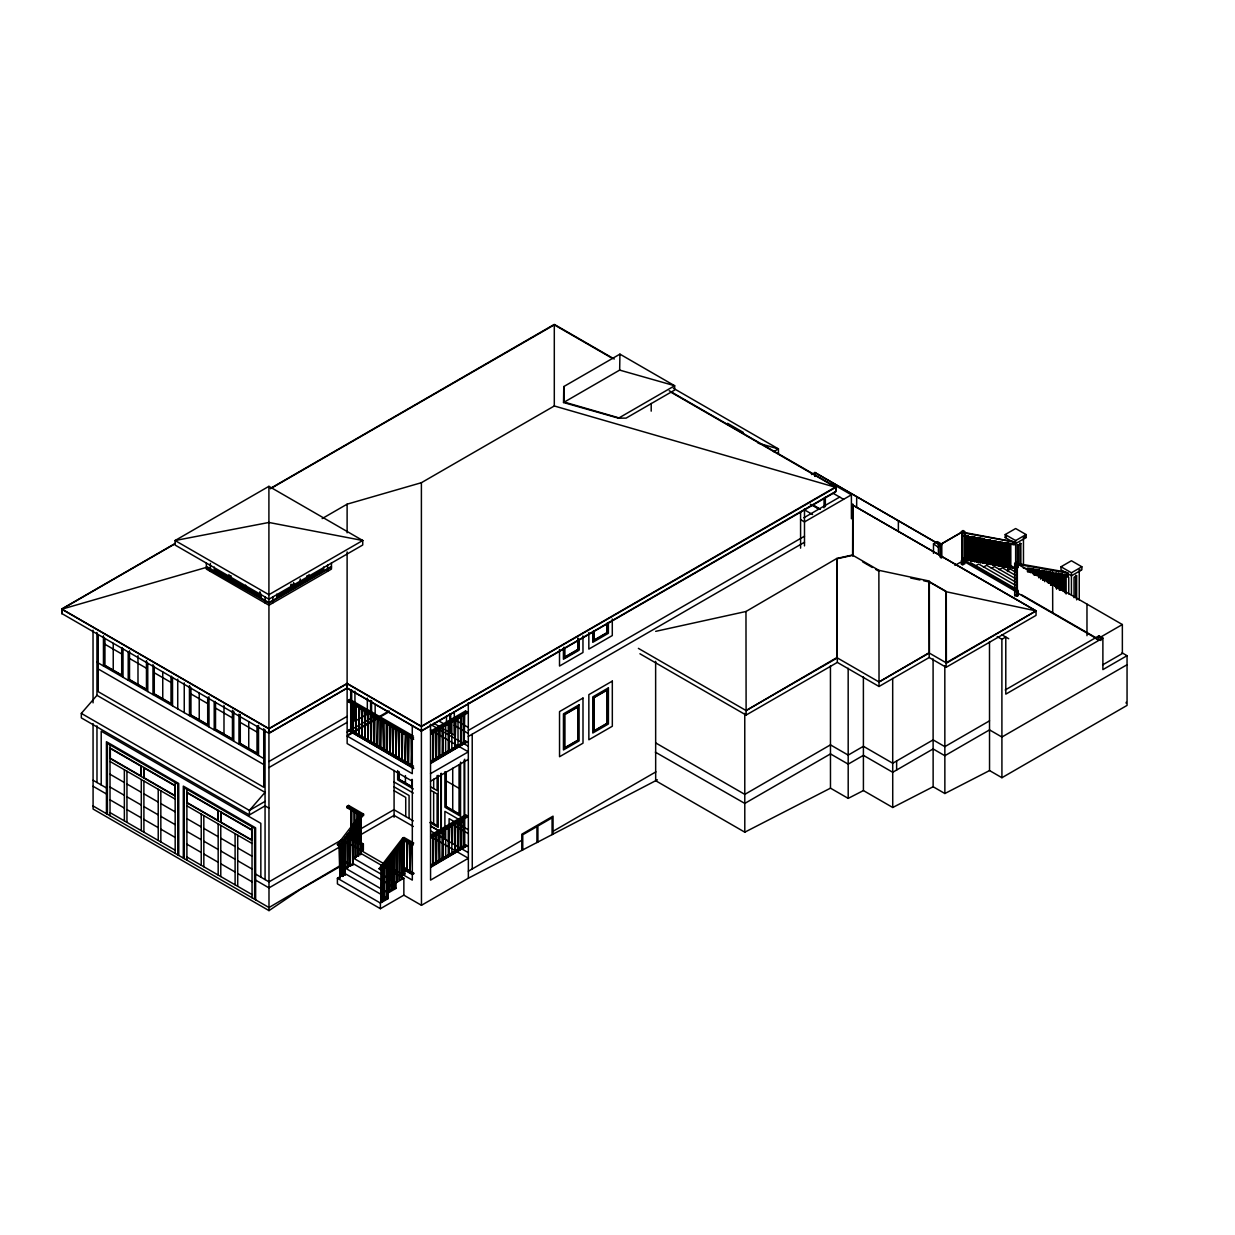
<?xml version="1.0" encoding="UTF-8"?>
<svg xmlns="http://www.w3.org/2000/svg" width="1235" height="1235" viewBox="0 0 1235 1235"><rect width="100%" height="100%" fill="white"/><g stroke="black" fill="none" stroke-linecap="round" stroke-linejoin="round"><path stroke-width="1.5" d="M268.906 486.328L175.092 540.529L175.092 545.052L268.906 599.207L362.735 545.005L362.735 540.498L268.906 486.328L268.921 605.212L331.459 569.088L331.459 562.836M405.435 783.268L405.435 775.595M433.639 823.637L433.655 791.975M437.113 775.503L437.113 790.585L430.629 786.849M438.224 775.333L438.209 827.388L429.919 822.603M440.833 830.059L440.849 773.511M441.312 830.321L441.327 773.342M444.878 839.121L444.893 811.349L458.972 819.5M449.108 841.56L449.108 818.666L454.001 821.491M452.442 843.49L452.442 824.44L468.343 833.64M459.25 764.712L459.235 814.004L446.19 806.455L446.175 771.767M459.574 764.619L459.559 814.575L445.866 806.656L445.85 772.045M460.562 762.134L460.547 816.258L444.893 807.211L444.878 771.736M852.752 503.957L852.613 554.963L836.851 558.436L745.971 611.495L655.677 631.347M852.829 556.198L852.953 505.192L1036.042 610.877L1036.042 615.385L946.133 667.301L929.199 657.514L879.027 686.475L837.33 662.408L746.11 715.065L639.931 653.763M563.53 402.533L563.777 386.57L619.924 354.136L674.65 385.737L674.65 390.075L626.099 418.125L618.519 418.171L563.53 402.533L619.661 370.099L674.65 385.737L618.519 418.171M619.661 370.099L619.924 354.136M1018.427 564.472L1068.182 573.225L1067.796 575.927L1023.336 568.1M1013.858 544.079L1013.966 541.98M1066.5 574.676L1067.796 575.479L1067.426 573.086M964.489 535.851L1014.336 544.82L1014.244 541.841M1018.103 566.911L1017.655 567.946L1018.103 564.827M1066.176 574.846L1065.728 575.88L1067.025 576.637L1067.472 575.278M1068.182 573.225L1066.824 574.321M362.488 816.227L339.393 846.253L338.081 845.496L337.387 844.616L360.805 814.189L360.805 815.687L363.584 815.594L363.569 814.097L348.594 805.436L347.128 806.285L347.128 807.798L360.805 815.687M350.786 828.978L355.418 822.973M339.393 846.253L338.699 845.373L363.569 814.097M339.347 844.771L340.32 844.416L339.841 877.946L339.347 844.771L339.841 877.946M352.376 827.851L353.349 827.496L352.87 864.778L352.376 827.851L353.349 827.496M355.464 823.822L355.479 857.63L355.958 824.1M345.538 837.654L345.059 874.936L345.044 837.361M347.652 834.906L347.652 833.98L347.668 867.788L348.147 834.258M350.261 831.51L350.261 830.599L350.277 866.291L351.357 809.11M403.984 868.066L404.462 839.769L381.09 870.32L379.083 868.699L402.502 838.272L403.969 837.423L413.74 843.057L412.274 843.906L402.502 838.256M389.025 857.569L393.641 851.563M381.09 870.32L380.395 869.455L403.814 839.028L404.185 840.294M387.064 861.629L386.092 861.984L386.601 898.926L387.064 861.629L386.601 898.926M394.891 851.471L394.413 888.768L394.397 851.193M397.5 848.09L397.022 881.62L397.006 847.797M399.615 845.327L399.615 844.416L399.615 880.107L400.094 844.694M402.209 841.946L402.209 841.035L402.224 878.61L402.703 841.313M268.968 808.169L265.062 805.853L249.424 814.946L81.325 717.89L81.325 713.382L96.963 695.32L96.932 632.474M93.057 723.602L93.088 809.048L268.998 910.612L300.275 889.524L347.174 862.431L351.743 865.056M347.174 861.521L268.998 907.54L93.088 805.976M940.159 543.832L941.826 544.743L937.874 547.028L933.49 543.832L937.396 541.578L940.159 543.168L938.399 544.836L938.399 554.206M746.11 715.065L746.11 710.557L836.99 657.483L836.851 558.436M879.027 686.475L879.027 681.967L929.415 652.543L929.322 581.067L878.872 570.323L852.814 555.287L837.052 558.76L837.191 657.823L879.027 681.967L929.183 653.006L946.133 662.778L1036.042 610.877L852.953 505.192M361.994 737.619L362.473 708.751L361.994 737.619L361.5 708.751L362.473 708.195M362.473 708.751L361.5 708.751M361.145 843.335L360.651 843.057M1122.075 652.821L1127.046 655.692L1127.061 705.401L1001.925 777.71L1001.878 639.298L1005.784 637.044L1005.799 694.132L1102.886 638.047L1098.965 635.793L1005.228 689.964M670.883 392.159L835.755 487.346L835.755 491.854L421.397 731.089L347.112 688.204L268.937 733.343L61.75 613.486L61.75 608.979L175.293 543.385M270.45 488.396L554.299 324.388L614.258 359.014M175.293 543.662L61.75 609.21L61.75 613.733M270.465 488.72L554.299 324.851L612.591 358.505M322.165 518.592L347.112 504.173L421.397 482.7L554.299 405.975L835.755 487.346L421.397 726.581L347.112 683.696L268.937 728.835L61.75 609.21L206.044 567.498M278.06 595.486L291.089 587.953L291.089 584.186M306.728 578.922L293.698 586.44L293.698 582.688M309.337 577.409L322.366 569.891M277.736 596.042L291.414 588.138L291.414 584.634M322.69 570.076L309.012 577.98L309.012 574.46M331.459 566.402L268.921 602.541L206.569 566.541M331.459 567.143L268.921 603.282L206.168 567.39M268.998 910.612L268.937 728.588L347.112 683.418L421.382 726.303L835.755 486.883L669.216 390.739M268.937 733.111L347.112 687.941L347.112 683.418M773.65 451.67L778.436 448.907L673.337 388.222M413.617 739.41L348.471 701.804L348.471 700.291L349.937 699.442L413.416 736.091M348.471 701.804L349.937 700.955L349.937 699.442M353.195 705.308L352.716 732.262L353.195 703.394M355.803 734.053L356.282 705.185L355.803 734.053L355.309 705.185L356.282 704.614M356.282 705.185L355.309 705.185M359.385 708.875L358.906 735.828L358.891 706.682M358.906 735.828L359.385 706.976M268.952 761.532L347.128 716.362M365.575 712.441L365.097 739.41L365.081 710.264M268.952 767.553L347.128 722.367M367.69 712.333L368.663 712.333L368.184 741.201L367.69 712.333L368.663 712.333M371.287 742.976L370.778 714.123L371.287 742.976L371.766 714.123M413.632 768.556L348.486 730.379L350.03 729.484L413.509 766.132M373.881 715.899L374.853 715.899L373.881 715.899L374.375 744.767L374.853 717.813M348.486 730.95L350.03 729.484M347.143 732.108L375.147 715.914L375.147 705.062M389.118 710.897L347.143 735.165L347.128 688.466M412.289 781.199L347.143 743.578L347.143 736.06L389.195 711.761M355.325 733.76L356.298 733.76M383.668 750.124L383.159 721.255L383.668 750.124L384.147 721.255M811.534 474.533L814.976 472.542L940.761 545.361L940.761 557.17M364.603 739.132L365.575 739.132M388.871 725.115L389.843 724.559M389.349 725.408L389.859 753.705L390.337 724.837M391.958 726.906L392.946 755.48L393.425 726.628M265.046 801.391L249.424 810.422L249.424 814.946M395.061 728.696L396.528 728.403L396.034 757.271L395.54 728.403L396.034 757.271M395.54 728.974L397.006 728.125M398.149 730.472L399.137 759.062L399.615 730.194M377.956 717.689L377.478 745.986M401.236 732.262L402.703 731.985M401.73 732.54L403.197 731.707M380.071 748.055L380.071 719.48L381.044 719.48L380.565 747.777M404.339 734.053L405.806 733.204M404.833 734.331L405.806 733.775L405.327 762.628L405.806 733.775M407.427 735.844L408.414 735.844L408.414 764.419L408.893 737.465M407.921 736.122L408.893 735.551M386.262 751.636L386.262 723.046L387.234 723.046L386.756 751.343M410.529 737.619L411.996 736.786M412.073 737.295L411.023 737.341L411.517 766.209L412.073 737.295L411.517 766.209M431.03 730.919L465.533 710.99L467 711.839L467 713.336L430.753 734.285M430.861 732.726L467 711.839M433.253 731.707L433.253 760.853L433.732 732M438.95 728.418L439.922 728.418L439.444 757.287L438.95 728.418L439.922 728.418M451.825 750.124L451.825 721.549M458.015 746.558L458.015 717.967M460.609 715.899L462.075 716.177M803.846 517.774L839.676 497.072M436.341 730.487L436.356 759.077L436.835 730.209M442.547 755.496L443.025 726.628L442.547 755.496L442.053 728.542M445.634 725.13L445.634 753.705M455.406 719.48L454.928 748.348L455.885 719.758M466.521 713.058L464.684 714.108L464.206 742.976L463.634 714.062M831.85 483.533L851.394 494.818L804.494 521.926L800.589 519.657M398.643 758.784L399.631 758.784M402.703 733.883L402.224 760.281M408.414 764.419L408.909 764.141M468.312 730.456L804.494 536.206M411.023 765.932L412.089 765.885M468.312 736.461L804.494 542.227M347.128 807.798L348.594 806.949L348.594 805.436M430.969 760.961L465.471 741.031L467.015 741.926L430.876 763.369M430.969 761.532L440.818 755.835M442.053 755.218L443.025 755.218M444.106 753.937L447.394 752.038M448.243 751.636L449.216 751.636L448.243 751.636L448.243 724.96M451.346 749.846L452.319 749.846M452.319 749.182L455.607 747.283M457.537 746.28L458.509 746.28M460.624 744.489L461.597 744.489L460.624 744.489L460.609 717.813M463.634 742.652L464.7 742.698M430.876 762.798L467.015 741.926M354.954 839.769L353.982 839.769L354.46 810.901L355.479 857.63M354.939 811.179L353.966 811.179M357.069 841.544L358.042 841.544L357.069 841.544L357.548 812.676M430.536 773.666L468.327 751.837L430.351 729.916M430.536 781.199L468.327 759.355M342.141 839.599L268.983 881.867L255.63 874.102M347.128 836.728L394.073 809.604M351.373 837.685L351.851 837.978M353.241 838.117L363.352 843.968L363.352 850.174L361.793 851.054L361.361 845.157L362.92 844.261L359.339 842.193M361.361 850.807L362.92 849.912L362.92 844.261M403.86 895.159L380.411 908.698L380.411 903.063L388.222 898.54L388.222 892.905L396.034 888.382L353.04 863.558L353.04 857.924L360.852 853.4L403.86 878.224L403.86 895.159L421.459 905.301L468.358 878.208L657.375 779.825M354.985 857.352L355.973 857.352M357.594 855.855L358.582 855.855L357.594 855.855L357.054 812.97M360.203 854.342L361.176 854.342L360.203 854.342L360.404 816.52M353.04 863.558L345.213 868.082L388.222 892.905M347.668 867.788L348.147 867.51M350.277 866.291L350.755 866.013M352.392 864.5L353.364 864.5M380.411 908.698L337.402 883.874L337.402 878.239L345.229 873.716L388.222 898.54M339.363 877.668L340.335 877.668M341.971 876.171L342.944 876.171L341.971 876.171L341.956 843.212M345.059 874.936L345.553 874.658M407.55 843.459L407.071 870.413L407.071 841.267M407.071 870.413L407.55 841.56M409.186 843.629L410.653 842.779M410.73 843.289L409.665 843.335L410.174 872.203L410.73 843.289L410.174 872.203M413.339 844.802L412.274 845.404L402.996 840.047M431.077 834.783L465.58 814.853L467.031 815.702L467.046 817.199L430.783 838.148M430.892 836.589L467.031 815.702M432.79 835.863L433.778 835.863L433.3 864.716L432.79 835.863L433.778 835.863M439.49 861.15L438.981 832.282L439.49 861.15L439.969 832.282L438.981 831.711M445.681 857.569L445.665 828.994M451.856 853.987L451.856 825.412M454.465 823.344L455.931 823.621M436.866 834.073L436.387 862.941L436.372 833.795M439.969 832.282L438.981 832.282M449.247 826.91L448.768 855.778L449.741 827.203M464.715 817.971L466.552 816.922M964.659 564.055L964.643 531.513L963.022 530.571L961.231 531.606L962.852 532.547L962.868 565.09L961.247 564.148L961.231 563.206L962.868 564.148L964.659 563.114L963.038 562.172L963.038 563.114M940.838 544.187L962.744 531.529M941.008 544.28L962.914 531.621M962.852 532.547L964.643 531.513M965.893 536.361L965.909 559.872L965.893 536.361L967.19 536.361L967.206 559.872M967.885 560.227L969.182 560.227L968.533 536.345L967.885 558.405M969.182 536.716L966.094 535.542M969.861 537.071L971.158 537.071L970.525 560.952L969.861 537.071L971.158 537.071M971.852 537.41L973.149 537.41L972.501 561.292L971.852 537.41L973.149 537.41M973.828 537.765L975.141 537.765L974.492 561.647L973.828 537.765L975.141 537.765M404.401 867.649L402.857 868.545L412.289 873.994L413.833 873.099L404.401 867.649L402.857 869.116M404.848 868.467L404.848 874.04L403.289 874.936L403.289 869.363L404.848 868.467L412.336 872.79M977.117 538.105L975.82 538.105L976.468 561.987L977.117 538.105L976.468 561.987M977.796 538.46L979.108 538.46L978.46 562.342L977.796 538.46L979.108 538.46M979.787 538.815L981.084 538.815L980.436 562.697L979.787 538.815L981.084 538.815M981.763 539.155L982.427 563.037L983.075 539.155L981.763 539.155L982.427 563.037M402.857 874.689L404.848 874.04M983.755 561.199L984.403 539.124L985.067 563.006L983.755 563.006L985.067 563.006M985.051 539.51L983.755 539.51M987.043 539.849L985.731 539.849L986.394 563.731L987.043 539.849L986.394 563.731M397.022 881.62L397.5 881.327M399.615 880.107L400.109 879.829M402.224 878.61L402.718 878.317M987.722 540.204L989.019 540.204L988.386 564.086L987.722 540.204L989.019 540.204M396.034 888.382L396.034 882.747L403.86 878.224M989.698 540.56L991.01 540.56L990.362 564.441L989.698 540.56L991.01 540.56M413.833 873.654L412.289 874.55L403.289 869.363M431 864.824L465.502 844.894L467.046 845.79L430.907 867.232M991.69 540.899L992.986 540.899L992.353 564.781L991.69 540.899L992.986 540.899M431 865.395L440.864 859.699M442.084 859.081L443.072 859.081L442.084 859.081L442.084 832.405M444.137 857.8L447.425 855.901M448.768 855.778L449.262 855.5M451.377 853.709L452.35 853.709M452.35 853.045L455.638 851.147M457.567 850.143L458.54 850.143L457.567 850.143L457.552 821.553M458.926 849.248L464.731 846.562L463.665 846.515L463.665 817.925M454.959 852.212L455.437 823.344L454.959 852.212L454.465 825.242M461.628 848.352L461.628 819.762L461.149 848.059M993.666 541.254L994.978 541.254L994.329 565.136L993.666 541.254L994.978 541.254M1005.213 534.554L1015.649 528.534L1026.069 534.554L1026.069 537.565L1015.649 543.585L1005.213 537.565L1005.213 534.554L1015.649 540.575L1015.649 571.651M430.907 866.661L467.046 845.79M388.716 891.5L389.689 891.485L388.716 891.5L388.701 860.424M391.31 889.987L392.298 889.987L391.31 889.987L391.31 857.044M394.413 888.768L394.907 888.474M954.933 565.383L962.929 560.952M965.338 559.548L964.026 559.548L965.338 559.548L965.322 536.036L964.026 536.036M997.648 563.654L998.297 541.578L998.945 565.46L997.648 565.46L998.945 565.46M1005.213 537.565L1006.525 536.824M998.945 541.949L997.648 541.949M999.624 542.304L1000.921 542.304L1000.288 566.186L999.624 542.304L1000.921 542.304M969.876 560.567L971.173 560.567M1001.616 542.644L1002.913 542.644L1002.264 566.525L1001.616 542.644L1002.913 542.644M380.889 901.658L381.877 901.658L380.889 901.658L381.368 869.039M383.498 900.145L384.471 900.145L383.498 900.145L383.483 865.364L384.471 865.009L384.471 900.145M386.107 898.632L387.08 898.632M971.852 560.922L973.165 560.922M1003.607 564.688L1004.24 542.628L1004.904 566.51L1003.607 566.51L1004.904 566.51M1004.904 542.999L1003.592 542.999M973.844 561.261L975.141 561.261M1006.88 543.354L1005.583 543.354L1006.232 567.236L1006.88 543.354L1006.232 567.236M975.82 561.616L977.132 561.616M1007.559 543.693L1008.871 543.693L1008.223 567.575L1007.559 543.693L1008.871 543.693M977.811 561.971L979.108 561.971M1009.551 565.738L1010.199 543.662L1010.863 567.544L1009.551 567.544M1015.649 540.575L1026.069 534.554M1010.199 567.93L1010.847 544.048M979.787 562.311L981.099 562.311M975.526 565.862L978.691 564.024L1015.139 585.066M1013.194 544.465L1011.897 543.678M655.337 752.146L744.798 803.414L830.476 753.906L848.198 764.141L863.404 755.341L892.72 772.276L933.12 748.935L944.852 755.712L989.528 729.885L1001.909 737.033L1127.046 664.739M985.746 563.361L987.043 563.361M1017.378 595.517L1017.269 544.527L1018.258 545.098L1020.851 543.585L1019.878 543.014L1019.878 564.858M987.722 563.716L989.034 563.716M983.446 567.112L986.611 565.29L1016.436 582.503M989.714 564.055L991.01 564.055M991.69 564.41L993.002 564.41M993.681 564.765L994.978 564.765M995.672 565.105L995.657 541.609L996.954 541.609L996.969 565.105L995.672 565.105L996.305 541.223M991.35 568.378L994.515 566.541L1016.065 578.983M638.387 648.36L746.11 710.557L837.33 657.9L837.33 662.408M468.358 871.2L521.788 840.325M999.64 565.8L1000.937 565.8M999.269 569.628L1002.434 567.807L1015.695 575.448M1005.583 566.85L1006.895 566.85M1014.691 595.949L1014.691 563.407L1016.482 562.373L1018.273 563.407L1016.482 564.441L1016.482 596.042L1018.273 595.008L1018.273 592.121M553.064 831.279L655.909 771.86M1007.189 570.894L1010.354 569.057L1015.263 571.898M1032.105 572.747L1032.769 568.748L1032.769 573.117M1038.064 575.603L1038.712 569.798L1039.376 577.409M1039.361 570.169L1038.064 570.169M1040.704 579.184L1041.352 570.524L1041.352 577.748M1045.999 580.604L1046.647 571.188L1046.662 580.99M1061.004 566.772L1071.424 560.752L1081.86 566.772L1081.86 569.767L1071.424 575.803L1061.004 569.783L1061.004 566.772L1071.424 572.793L1071.44 595.085M1051.958 585.266L1052.606 572.237L1053.254 585.266M1053.254 572.608L1051.958 572.623M1054.597 585.992L1055.246 572.963L1055.246 585.622M1016.328 595.949L1018.273 595.008M1060.541 589.913L1060.541 573.642L1059.892 590.284M1061.884 588.833L1062.532 573.982L1062.532 591.009M1067.148 574.229L1067.796 575.927L1065.836 574.8M1071.424 572.793L1081.86 566.772M1075.67 597.478L1075.67 575.232L1076.642 575.788L1074.033 577.301L1074.049 597.694M1098.98 640.301L1095.074 638.047L1100.925 636.92L1122.353 624.539L1017.378 563.932M989.528 720.839L944.852 746.65L933.12 739.888L892.72 763.245L863.404 746.295L848.183 755.11L830.46 744.859L744.798 794.383L655.662 742.899M1102.577 664.924L1122.368 653.5L1122.353 624.539M1127.046 655.692L1102.886 669.632L1102.886 638.047M361.361 845.157L347.128 836.944L348.687 835.478L347.128 836.373L361.793 844.848L363.352 843.968M655.631 661.358L655.677 780.721L744.798 832.174L830.476 788.162L848.198 798.381L863.419 790.57L892.735 807.489L933.135 786.741L944.868 793.518L989.544 770.563L1001.925 777.71M1011.897 541.424L1013.194 541.656L963.022 532.239L963.022 530.571M964.489 533.088L1014.614 542.103L1013.194 543.122M971.652 536.53L975.357 537.179M979.062 537.827L982.767 538.475M1006.834 542.721L1010.539 543.369M1066.222 572.098L1016.482 563.345L1016.482 562.373M1058.441 573.488L1062.146 574.152M964.905 557.958L1011.743 566.201M963.686 558.004L1014.352 567.452L1014.352 568.347L964.489 559.378M1067.025 576.637L1066.824 573.673M964.905 558.853L981.763 561.832M985.515 562.481L996.753 564.457M1000.504 565.121L1007.992 566.448M1012.129 567.236L1013.92 568.27L1011.897 566.294M910.643 577.995L919.982 579.987M923.718 580.79L929.322 581.978L946.272 591.75L1036.042 610.877L946.365 663.226L946.272 591.75M758.089 443.149L778.436 448.907L778.451 453.415M618.982 417.893L564.287 402.085L563.777 386.57M1024.757 536.808L1026.069 537.565M1080.548 570.524L1079.251 569.767L1079.251 600.025M1054.582 573.333L1053.949 585.622M1045.999 571.573L1047.311 571.573L1047.311 582.411M1040.704 570.894L1040.055 577.748M1032.105 569.119L1033.417 569.119L1033.417 574.553M1014.691 563.407L1016.482 564.441M970.787 562.774L1015.51 588.601M938.399 544.836L940.036 545.777L940.036 557.031M727.616 423.343L743.254 432.373M964.164 560.011L1015.896 589.867M964.535 561.724L1016.251 591.735M1021.268 594.622L1095.63 637.553M961.278 560.489L962.914 561.431M1017.378 592.893L1096.526 638.588M1014.691 595.008L1016.482 596.042M833.424 493.46L843.582 499.326M812.29 504.575L820.302 509.206M812.059 504.714L820.055 509.345M810.376 504.22L818.651 508.99M804.355 509.777L812.568 514.516M1001.878 634.775L1008.717 638.727M997.232 636.612L1001.878 639.298M862.601 561.832L872.373 567.483M875.615 569.35L878.872 571.234M465.95 712.734L467 713.336M215.585 569.922L228.629 577.44M231.223 578.953L244.252 586.471M246.861 587.968L259.89 595.502L259.89 591.735M215.26 570.107L228.954 578.011L228.954 574.491M244.592 587.026L230.899 579.138L230.899 575.618M246.537 588.169L260.214 596.057L260.214 592.553M268.921 605.212L206.369 569.103L206.369 562.959M460.13 715.621L461.597 716.47M457.521 717.118L458.988 717.967M457.521 717.689L458.494 718.261M454.418 719.48L455.406 720.036M455.854 720.252L468.312 727.446M451.331 720.7L452.797 721.549M451.331 721.271L452.303 721.827M454.31 725.377L468.312 733.466M448.722 722.768L449.694 723.339M448.243 723.062L449.216 723.617M445.14 724.281L446.607 725.13M438.579 720.808L446.483 725.377L446.483 715.899M442.531 726.35L443.519 726.906M433.763 723.278L454.31 735.149L454.31 720.854M467.015 742.482L465.471 741.031M430.351 724.327L468.312 746.249M454.928 748.348L454.418 721.379M347.112 687.941L421.382 730.811L835.755 491.406L835.755 486.883M381.538 719.187L384.147 720.7M348.471 700.291L413.617 737.913M352.701 703.672L352.716 732.262M364.603 710.542L365.097 739.41M377.462 717.967L376.984 746.28M405.312 734.053L404.833 762.35M436.356 759.077L435.862 730.209M433.253 760.853L432.759 733.899M446.175 780.906L459.25 788.439M358.382 734.871L363.399 737.774M366.733 739.688L398.473 758.028M401.807 759.942L406.824 762.844M348.486 730.379L413.632 768M347.143 736.06L412.289 773.681L412.274 726.396M465.981 816.597L467.046 817.199M462.122 820.04L460.655 819.762L460.655 848.352M460.161 819.484L461.628 820.333M460.547 820.395L464.128 822.464L464.098 760.05M459.019 821.831L458.54 850.143M468.343 829.781L457.274 823.375M453.971 823.066L455.437 823.899M451.362 824.563L452.828 825.412M451.362 825.134L452.334 825.69M448.274 826.925L449.247 827.481M445.171 828.145L446.638 828.994M445.171 828.7L446.159 829.272M61.75 608.979L268.937 728.588M442.562 830.213L443.55 830.769M442.084 830.491L443.056 831.062M467.046 846.346L465.502 844.894M443.566 833.517L441.312 832.22M394.073 809.789L413.293 820.889M430.644 830.908L433.747 832.699M437.097 834.628L468.358 852.675M104.759 644.176L121.694 653.948M129.521 658.471L146.456 668.243M154.282 672.766L171.217 682.538M190.761 693.823L207.696 703.61M215.523 708.118L232.458 717.905M239.945 722.228L257.22 732.185M413.308 826.477L394.089 815.393L268.983 887.888L255.63 880.123M430.644 836.496L468.358 858.263L430.567 880.107L430.521 724.497M347.128 806.285L362.117 814.946M96.947 662.222L263.734 758.522M350.879 809.388L351.373 826.817M436.387 862.941L435.893 835.971M98.26 669L263.734 764.542M391.31 855.207L391.804 890.265M353.241 838.688L356.298 840.433M96.963 695.32L265.046 792.361L249.424 810.422L81.325 713.382M347.174 842.486L412.32 880.107L412.305 779.563M337.387 844.616L338.699 845.373M379.083 868.699L380.395 869.455M353.04 857.924L396.034 882.747M337.402 878.239L380.411 903.063M110.008 747.916L175.154 785.537M186.886 792.299L252.033 829.92M110.008 758.444L175.154 796.066M186.886 802.827L252.033 840.448M110.008 761.455L175.154 799.076M186.886 805.837L252.033 843.459M110.008 774.237L124.349 782.527M126.958 784.024L141.284 792.299M143.893 793.796L158.219 802.086M160.828 803.584L175.169 811.858M186.886 818.635L201.228 826.91M203.837 828.407L218.163 836.682M220.772 838.195L235.098 846.469M237.707 847.966L252.048 856.241M110.023 787.035L124.349 795.309M126.958 796.807L141.284 805.081M143.893 806.594L158.234 814.868M160.843 816.366L175.169 824.64M186.902 831.417L201.228 839.692M203.837 841.189L218.163 849.479M220.772 850.977L235.113 859.251M237.722 860.749L252.048 869.039M93.073 780.258L106.442 787.976M93.088 786.278L106.442 793.982M110.023 799.817L124.349 808.091M126.958 809.604L141.299 817.879M143.893 819.376L158.234 827.651M160.843 829.164L175.169 837.438M186.902 844.2L201.228 852.474M203.837 853.987L218.178 862.262M220.787 863.759L235.113 872.034M237.722 873.546L252.048 881.821M110.023 812.599L175.185 850.22M186.902 856.997L252.064 894.603M430.614 790.215L437.097 793.966L437.097 825.628L430.614 821.877M412.305 787.251L398.627 779.331L398.627 771.643M413.293 788.949L397.655 779.902L397.655 770.563M394.073 781.971L413.293 793.086M394.073 786.834L409.078 795.51L409.078 818.45M394.073 790.693L405.728 797.439L405.744 816.52M441.96 832.591L444.878 834.289M814.915 475.444L814.807 472.449L940.931 545.268L940.931 557.942M1126.166 702.283L1126.166 703.209M1100.925 636.92L1100.925 640.533M1098.965 635.793L1098.98 639.514M1086.97 604.116L1086.985 635.701M1076.642 575.788L1076.658 599.886M1068.738 593.896L1068.738 577.347L1066.129 575.85L1066.129 594.004M1065.172 592.785L1065.157 574.707L1063.86 574.707L1063.86 590.978M1064.508 574.337L1064.524 592.414M1063.181 574.368L1063.181 590.639M1061.189 574.013L1061.205 590.284M1059.213 589.929L1059.213 573.658L1057.901 573.658L1057.916 588.122M1058.565 573.287L1058.565 588.508M1057.222 573.318L1057.222 587.783M1056.573 572.932L1056.573 589.203M1055.925 573.318L1055.925 587.783M1052.606 572.237L1052.714 613.286M1051.278 584.927L1051.278 572.268L1049.966 572.268L1049.966 583.121M1050.614 571.898L1050.63 585.297M1049.287 571.913L1049.287 582.766M1048.639 571.543L1048.639 583.136M1047.99 571.913L1047.99 582.766M1045.319 580.265L1045.319 571.218L1044.023 571.218L1044.023 580.265M1044.671 570.848L1044.671 581.685M1043.328 570.863L1043.343 579.91M1042.68 570.493L1042.68 580.28M1042.031 570.863L1042.031 578.104M1038.712 569.798L1038.712 577.779M1037.385 575.248L1037.385 569.829L1036.072 569.829L1036.088 575.248M1036.736 569.443L1036.736 575.618M1035.393 569.474L1035.393 574.892M1034.745 569.103L1034.745 575.278M1034.096 569.474L1034.096 574.892M1031.426 572.392L1031.426 568.779L1030.129 568.779L1030.129 572.392M1030.777 568.393L1030.777 572.762M1029.45 568.424L1029.45 572.037M1028.801 568.054L1028.801 571.666M1028.138 568.424L1028.138 572.037M1027.458 568.085L1027.458 571.697M1023.46 537.565L1023.475 565.553M1020.851 543.585L1020.866 565.429M1018.258 545.098L1018.273 564.38M1018.072 590.345L1018.072 591.241M1018.119 594.915L1018.119 595.841M1017.208 564.024L1017.223 595.61M1008.208 543.323L1008.223 567.575M1007.822 543.246L1007.837 571.604M1004.24 542.628L1004.256 566.88M1002.264 542.273L1002.264 566.525M1000.273 541.918L1000.288 566.186M998.297 541.578L998.297 565.831M994.329 540.884L994.329 565.136M992.338 540.529L992.353 564.781M990.362 540.174L990.362 564.441M989.497 641.783L989.544 770.563M988.37 539.834L988.386 564.086M984.403 539.124L984.418 563.392M980.436 538.429L980.436 562.697M978.444 538.09L978.46 562.342M974.477 537.379L974.492 561.647M972.501 537.04L972.501 561.292M970.509 536.685L970.525 560.952M968.533 536.345L968.533 560.597M964.983 533.366L964.983 536.129M964.983 558.76L964.983 559.656M962.204 532.177L962.219 561.508L962.05 532.084M944.821 665.65L944.868 793.518M941.78 544.774L941.826 557.865M933.49 543.832L933.49 553.388M933.089 658.872L933.135 786.741M898.37 520.691L898.37 531.559M896.625 760.992L896.641 770.023M892.689 678.355L892.735 807.489M878.872 570.323L879.027 681.967M863.388 676.857L863.419 790.57M856.673 496.624L856.673 507.477M851.394 494.818L851.409 518.777M848.167 668.289L848.198 798.381M830.445 665.773L830.476 788.162M825.335 497.118L825.351 506.659M824.038 498.276L824.038 507.801M815.131 476.448L814.946 472.542L814.807 476.262M804.494 508.743L804.494 545.901M800.573 511.938L800.589 548.155M745.971 611.495L746.11 710.557M744.767 713.351L744.798 832.174M651.2 403.475L651.2 411.147M612.282 618.997L612.298 635.546L588.833 649.101L588.833 632.552M608.376 622.471L608.376 633.293L592.754 642.339L592.738 631.502M607.404 623.181L607.404 632.737L593.726 640.641L593.726 631.1M607.08 623.289L607.08 632.552L594.05 640.07L594.05 630.823M582.966 635.948L582.982 652.497L559.517 666.051L559.517 649.502M579.061 639.406L579.061 650.243L563.422 659.274L563.422 648.437M578.459 638.881L578.459 649.888L564.04 658.224L564.04 647.217M578.088 638.217L578.088 649.672L564.41 657.576L564.41 648.035M577.764 638.371L577.764 649.486L564.735 657.02L564.735 647.758M553.064 834.119L553.048 816.15L521.788 834.227L521.788 850.39M552.076 834.628L552.076 817.848L537.904 826.03L537.92 842.008M536.932 842.517L536.932 826.601L522.76 834.783L522.76 849.896M472.218 734.207L472.264 868.931M468.297 702.746L468.358 878.208M465.533 710.99L465.533 712.487M465.58 814.853L465.58 816.35M464.746 759.201L464.731 846.562M464.113 713.784L464.206 742.976M464.144 817.647L464.237 846.839M461.597 744.489L461.597 715.899L461.118 744.767M458.046 821.275L458.046 850.421M454.295 711.653L454.31 717.427M452.72 768.232L452.736 810.237M450.713 713.907L450.729 733.081M449.741 713.707L449.756 732.509M449.216 751.636L449.216 723.046L448.737 751.914M448.274 828.824L448.274 855.5M443.072 859.081L443.056 830.491L442.578 859.359M439.444 728.141L439.444 757.287M433.67 779.177L433.67 788.609M433.284 835.57L433.3 864.716M421.397 730.086L421.459 905.301M411.981 779.378L411.981 786.68L398.951 779.146L398.951 771.844M407.921 735.551L407.936 764.141M403.969 839.491L403.984 868.637L403.475 839.769M402.224 760.853L401.73 731.985L401.745 760.559M401.73 843.598L401.745 878.317M399.121 729.916L399.137 759.062M399.121 845.049L399.137 879.829M396.512 850.267L396.528 881.327M394.073 770.424L394.089 817.277M393.903 853.755L393.919 888.474M392.931 726.334L392.946 755.48M392.282 854.852L392.298 889.987M389.843 725.115L389.859 753.705M389.673 858.248L389.689 891.485M389.195 858.881L389.195 891.778M386.74 722.768L386.756 751.914M383.977 864.732L383.992 900.423M381.862 868.406L381.877 901.658M381.368 868.112L381.383 901.936M380.565 719.187L380.565 748.348M377.462 717.412L377.478 746.558M374.375 715.621L374.375 744.767M371.565 700.754L371.565 717.998M370.593 700.353L370.593 718.554M368.184 712.055L368.184 741.201M367.32 698.115L367.335 714.092L354.954 721.24L354.939 691.245M361.747 708.612L361.747 737.202M361.793 844.848L361.793 851.054M361.531 813.772L361.531 815.023M361.129 816.659L361.176 854.342M360.651 816.381L360.697 854.62M360.157 816.659L360.172 843.335M359.138 707.115L359.153 735.689M358.582 855.855L358.073 820.441L358.088 856.133M357.795 813.109L357.81 841.683M354.46 810.901L354.46 840.047M352.87 827.203L352.87 864.778M351.682 690.01L351.697 729.468M351.851 811.302L351.851 826.539M351.373 830.63L351.373 838.256M350.709 689.809L350.725 730.039M349.767 831.232L349.783 866.013M347.159 834.613L347.174 867.51M344.565 839.939L344.565 874.658M342.929 841.035L342.944 876.171M342.45 841.668L342.45 876.449M327.568 565.09L327.584 571.326M323.663 567.019L323.663 570.632L276.764 597.74L276.764 594.128M308.024 576.066L308.024 579.663M307.052 575.603L307.052 579.107L293.374 587.011L293.374 583.507M300.213 578.922L300.213 582.688M292.386 585.097L292.402 588.709M272.842 596.706L272.842 602.942M265.108 596.767L265.108 603.02M265.031 729.839L265.077 879.567M263.734 728.696L263.75 787.251L98.26 691.708L98.244 635.083M261.202 594.143L261.202 597.755L214.288 570.678L214.288 567.066M260.847 877.112L260.832 823.344L101.208 731.182L101.224 784.966M258.516 725.424L258.532 755.511M257.544 725.856L257.544 753.813L239.96 743.655L239.945 715.08M257.22 726.442L257.22 753.257L240.285 743.47L240.269 714.756M255.645 899.836L255.614 827.851L183.305 786.093L183.32 858.078M254.657 899.265L254.642 828.407L184.277 787.791L184.293 858.649M252.033 826.91L252.064 897.768M248.744 721.564L248.744 748.364M245.564 585.112L245.564 588.725M238.972 714.139L238.972 744.226M237.707 835.184L237.722 886.329M235.098 833.671L235.113 884.831M233.755 711.128L233.77 741.216M232.782 711.561L232.782 739.518L215.199 729.36L215.183 701.403M232.458 710.233L232.458 738.962L215.523 729.175L215.523 702.375M229.926 576.081L229.926 579.694M223.983 705.355L223.998 734.069M220.756 811.858L220.772 822.387M220.772 825.397L220.787 876.557M218.163 810.361L218.163 820.889M218.163 823.899L218.178 875.044M214.211 701.727L214.226 729.931M210.382 563.392L210.382 571.419M208.993 696.833L209.008 726.921M208.02 697.266L208.036 725.223L190.437 715.08L190.437 687.108M207.696 697.868L207.712 724.667L190.761 714.88L190.761 688.08M203.821 815.625L203.837 866.769M201.228 814.112L201.243 865.272M199.221 692.974L199.236 719.773M189.449 685.548L189.464 715.636M186.886 789.288L186.902 860.147M184.247 682.878L184.247 712.626M178.766 855.454L178.735 783.469L106.426 741.71L106.442 813.695M177.732 679.111L177.732 708.859M177.778 854.882L177.763 784.024L107.399 743.408L107.414 814.266M175.154 782.527L175.185 853.385M172.514 677.644L172.53 705.864M171.542 676.209L171.542 704.166L153.958 694.008L153.943 666.051M171.217 676.795L171.217 703.595L154.282 693.823L154.267 667.024M162.742 671.902L162.758 698.717M160.828 790.801L160.843 841.946M158.219 789.288L158.234 840.433M152.97 664.492L152.986 694.579M147.752 663.365L147.768 691.569M146.78 661.914L146.795 689.871L129.196 679.713L129.196 651.756M146.456 660.586L146.471 689.3L129.521 679.528L129.521 650.814M143.877 767.475L143.893 778.004M143.893 781.014L143.908 832.158M141.284 765.978L141.284 776.506M141.284 779.517L141.299 830.661M137.98 655.692L137.996 684.422M128.208 652.08L128.224 680.284M126.943 771.242L126.958 822.387M124.349 769.729L124.365 820.874M123.006 649.07L123.006 677.274M122.018 647.619L122.033 675.576L104.435 665.418L104.435 638.48M121.694 648.205L121.709 675.02L104.759 665.233L104.759 638.464M113.234 643.312L113.234 670.126M110.008 744.906L110.023 815.764M103.447 635.747L103.462 665.989M96.963 725.856L96.994 782.511M93.026 630.205L93.057 702.854M946.133 667.301L946.025 591.303L929.091 581.531L929.199 657.514M554.299 324.851L554.299 405.975M421.397 482.7L421.397 731.089M347.112 504.173L347.112 532.825M347.112 551.921L347.112 688.204M268.937 604.702L268.937 733.343M360.682 817.045L360.682 817.971L360.682 817.045M362.735 540.498L268.906 594.699L175.092 540.529L268.906 522.467L362.735 540.498M582.997 698.053L559.532 711.592L559.548 756.731L583.013 743.177L582.997 698.053M612.313 681.102L588.848 694.657L588.863 739.78L612.328 726.242L612.313 681.102M579.076 704.814L563.453 713.845L563.453 749.954L579.091 740.923L579.076 704.814M608.407 687.88L592.769 696.91L592.785 733.019L608.407 723.988L608.407 687.88M578.104 706.513L564.426 714.417L564.441 748.256L578.119 740.352L578.104 706.513M607.419 689.578L593.742 697.482L593.757 731.321L607.435 723.417L607.419 689.578M577.779 707.068L564.75 714.602L564.765 747.7L577.795 740.166L577.779 707.068M607.095 690.133L594.066 697.667L594.081 730.765L607.111 723.231L607.095 690.133M439.583 831.217L430.644 826.061L439.583 831.217M140.944 766.163L110.332 748.487L110.332 758.259L140.96 775.935L140.944 766.163M174.83 785.722L144.217 768.046L144.217 777.818L174.83 795.494L174.83 785.722M217.839 810.546L187.211 792.87L187.211 802.642L217.839 820.318L217.839 810.546M251.708 830.105L221.096 812.429L221.096 822.201L251.708 839.893L251.708 830.105"/></g></svg>
